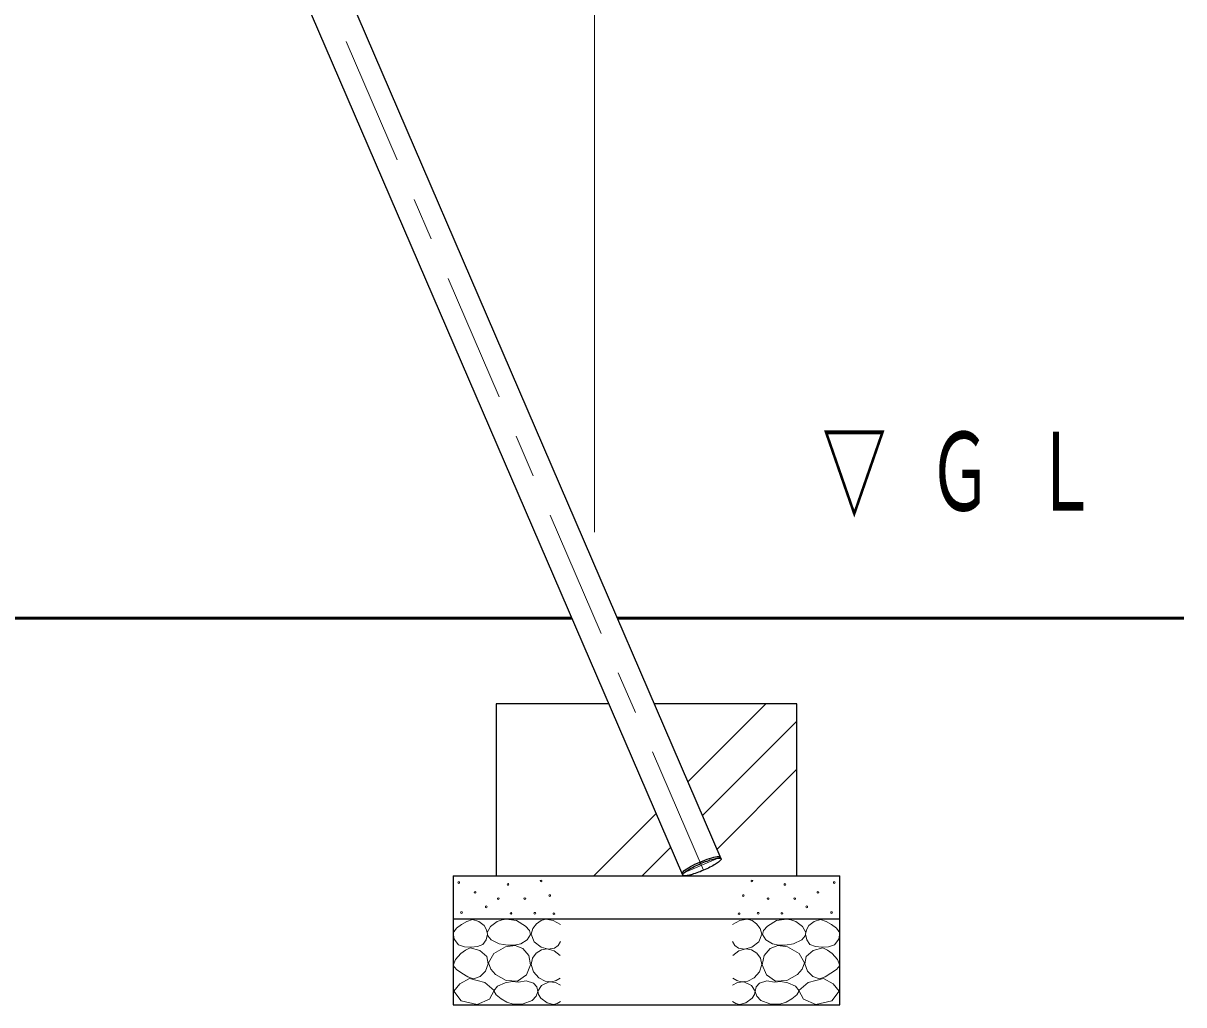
# Model space of a CAD drawing. Units: millimetres on the paper, scale 1:50. Extents: x 197 to 617, y 140 to 437.
# Drawn here: x 416.44 to 443.44, y 204.46 to 227.3 of the extents above; entities that cross this region are included whole.
import ezdxf

# ---------------------------------------------------------------- set-up
doc = ezdxf.new("R2010")
doc.units = ezdxf.units.MM
doc.linetypes.add('USER2', pattern=[6, 3, -1, 1, -1])
doc.layers.add('線', color=2, linetype='Continuous', lineweight=25)
doc.layers.add('補助', color=2, linetype='Continuous', lineweight=13)
doc.styles.add('ＭＳ ゴシック', font='')
doc.styles.get('ＭＳ ゴシック').set_extended_font_data('MS Gothic')

msp = doc.modelspace()

# ---------------------------------------------------------------- linework, layer by layer
at = {"layer": '線', "color": 1, "linetype": 'USER2', "lineweight": 13}
for p, q in [((432.266, 207.585), (412.942, 252.418)), ((432.664, 207.891), (431.771, 207.507))]:
    msp.add_line(p, q, dxfattribs=at)
at = {"layer": '線', "color": 7}
for p, q in [((432.679, 207.855), (414.393, 250.28)), ((431.787, 207.47), (413.5, 249.897)), ((427.442, 211.455), (427.442, 207.455)), ((430.069, 211.455), (427.442, 211.455)), ((434.442, 211.455), (431.127, 211.455)), ((434.442, 207.455), (434.442, 211.455)), ((426.442, 207.455), (435.442, 207.455)), ((426.442, 207.455), (426.442, 204.455)), ((435.442, 204.455), (435.442, 207.455)), ((426.442, 206.455), (435.442, 206.455)), ((426.442, 204.455), (435.442, 204.455))]:
    msp.add_line(p, q, dxfattribs=at)
at = {"layer": '線', "color": 7, "lineweight": 50}
for p, q in [((429.207, 213.455), (395.678, 213.455)), ((443.442, 213.455), (430.265, 213.455))]:
    msp.add_line(p, q, dxfattribs=at)
at = {"layer": '線', "color": 7, "lineweight": 13}
for p, q in [((431.907, 209.646), (433.717, 211.455)), ((432.245, 208.862), (434.442, 211.058)), ((432.583, 208.077), (434.442, 209.936)), ((429.717, 207.455), (431.168, 208.906)), ((430.839, 207.455), (431.506, 208.122)), ((431.962, 207.455), (431.992, 207.485))]:
    msp.add_line(p, q, dxfattribs=at)
at = {"layer": '線'}
msp.add_lwpolyline([(431.771, 207.507), (431.77, 207.518), (431.778, 207.533), (431.792, 207.551), (431.814, 207.571), (431.843, 207.593), (431.878, 207.618), (431.919, 207.643), (431.965, 207.67), (432.016, 207.697), (432.069, 207.724), (432.126, 207.751), (432.184, 207.776), (432.242, 207.801), (432.301, 207.824), (432.357, 207.844), (432.411, 207.862), (432.462, 207.878), (432.509, 207.89), (432.551, 207.899), (432.587, 207.904), (432.617, 207.906), (432.64, 207.905), (432.655, 207.9), (432.664, 207.891)], dxfattribs=at)
at = {"layer": '線', "color": 7}
msp.add_lwpolyline([(432.679, 207.855), (432.68, 207.848), (432.678, 207.839), (432.673, 207.828), (432.664, 207.817), (432.651, 207.804), (432.636, 207.791), (432.618, 207.776), (432.596, 207.76), (432.572, 207.744), (432.545, 207.727), (432.516, 207.71), (432.485, 207.692), (432.452, 207.674), (432.417, 207.656), (432.381, 207.638), (432.343, 207.62), (432.305, 207.602), (432.266, 207.585), (432.227, 207.569), (432.188, 207.553), (432.15, 207.538), (432.112, 207.524), (432.075, 207.511), (432.039, 207.499), (432.004, 207.489), (431.972, 207.48), (431.941, 207.472), (431.912, 207.466), (431.886, 207.461), (431.863, 207.457), (431.842, 207.456), (431.825, 207.455), (431.81, 207.457), (431.799, 207.46), (431.791, 207.464), (431.787, 207.47), (431.785, 207.478), (431.788, 207.487), (431.793, 207.497), (431.802, 207.508), (431.814, 207.521), (431.83, 207.535), (431.848, 207.55), (431.869, 207.565), (431.894, 207.582), (431.92, 207.598), (431.95, 207.616), (431.981, 207.634), (432.014, 207.652), (432.049, 207.67), (432.085, 207.688), (432.122, 207.706), (432.161, 207.723), (432.199, 207.74), (432.238, 207.757), (432.277, 207.772), (432.316, 207.787), (432.354, 207.801), (432.391, 207.814), (432.427, 207.826), (432.461, 207.837), (432.494, 207.846), (432.525, 207.854), (432.553, 207.86), (432.579, 207.865), (432.603, 207.868), (432.623, 207.87), (432.641, 207.87), (432.655, 207.869), (432.667, 207.866), (432.675, 207.861)], close=True, dxfattribs=at)
at = {"layer": '補助'}
msp.add_line((429.736, 215.455), (429.736, 264.55), dxfattribs=at)
for points in [[(426.891, 206.443), (426.762, 206.393), (426.638, 206.323), (426.521, 206.242), (426.448, 206.133), (426.468, 205.981), (426.568, 205.854), (426.705, 205.802), (426.86, 205.797), (427.012, 205.809), (427.138, 205.86), (427.213, 205.966), (427.24, 206.095), (427.223, 206.199), (427.164, 206.298), (427.041, 206.394)], [(427.68, 206.445), (427.582, 206.433), (427.469, 206.391), (427.31, 206.275), (427.236, 206.137), (427.254, 206.058), (427.328, 205.97), (427.518, 205.874), (427.718, 205.845), (427.865, 205.842), (428.015, 205.872), (428.167, 205.964), (428.242, 206.088), (428.223, 206.181), (428.128, 206.288), (427.915, 206.413)], [(434.205, 206.445), (434.303, 206.433), (434.416, 206.391), (434.575, 206.275), (434.648, 206.137), (434.631, 206.058), (434.556, 205.97), (434.366, 205.874), (434.167, 205.845), (434.02, 205.842), (433.87, 205.872), (433.718, 205.964), (433.643, 206.088), (433.662, 206.181), (433.756, 206.288), (433.97, 206.413)], [(434.993, 206.443), (435.123, 206.393), (435.247, 206.323), (435.364, 206.242), (435.437, 206.133), (435.417, 205.981), (435.317, 205.854), (435.179, 205.802), (435.025, 205.797), (434.873, 205.809), (434.746, 205.86), (434.671, 205.966), (434.645, 206.095), (434.662, 206.199), (434.721, 206.298), (434.844, 206.394)], [(426.841, 205.784), (426.734, 205.729), (426.625, 205.645), (426.496, 205.509), (426.448, 205.372), (426.52, 205.276), (426.65, 205.189), (426.783, 205.103), (426.917, 205.062), (427.07, 205.111), (427.195, 205.239), (427.258, 205.405), (427.227, 205.575), (427.064, 205.72)], [(427.426, 205.159), (427.677, 205.021), (427.945, 205.002), (428.15, 205.151), (428.247, 205.386), (428.202, 205.601), (428.064, 205.764), (427.887, 205.833), (427.664, 205.807), (427.388, 205.646), (427.269, 205.429), (427.322, 205.285)], [(434.459, 205.159), (434.207, 205.021), (433.94, 205.002), (433.734, 205.151), (433.637, 205.386), (433.683, 205.601), (433.821, 205.764), (433.998, 205.833), (434.221, 205.807), (434.496, 205.646), (434.616, 205.429), (434.563, 205.285)], [(435.044, 205.784), (435.151, 205.729), (435.259, 205.645), (435.388, 205.509), (435.437, 205.372), (435.364, 205.276), (435.234, 205.189), (435.101, 205.103), (434.968, 205.062), (434.815, 205.111), (434.689, 205.239), (434.627, 205.405), (434.657, 205.575), (434.821, 205.72)], [(426.824, 205.066), (426.598, 204.945), (426.462, 204.769), (426.631, 204.544), (427, 204.461), (427.287, 204.584), (427.396, 204.791), (427.18, 204.973)], [(427.966, 204.983), (427.816, 204.995), (427.653, 204.967), (427.474, 204.885), (427.388, 204.777), (427.442, 204.684), (427.561, 204.594), (427.69, 204.517), (427.837, 204.469), (428.074, 204.474), (428.28, 204.556), (428.374, 204.652), (428.415, 204.767), (428.394, 204.87), (428.312, 204.961), (428.144, 205.012)], [(433.918, 204.983), (434.069, 204.995), (434.232, 204.967), (434.41, 204.885), (434.497, 204.777), (434.443, 204.684), (434.324, 204.594), (434.194, 204.517), (434.048, 204.469), (433.811, 204.474), (433.605, 204.556), (433.511, 204.652), (433.47, 204.767), (433.491, 204.87), (433.572, 204.961), (433.74, 205.012)], [(435.06, 205.066), (435.287, 204.945), (435.423, 204.769), (435.253, 204.544), (434.885, 204.461), (434.598, 204.584), (434.489, 204.791), (434.705, 204.973)]]:
    msp.add_lwpolyline(points, close=True, dxfattribs=at)
for points in [[(428.942, 206.321), (428.774, 206.418), (428.6, 206.448), (428.488, 206.414), (428.385, 206.34), (428.295, 206.234), (428.258, 206.1), (428.331, 205.924), (428.492, 205.795), (428.658, 205.748), (428.803, 205.77), (428.884, 205.838), (428.942, 205.928)], [(432.942, 206.321), (433.111, 206.418), (433.285, 206.448), (433.397, 206.414), (433.5, 206.34), (433.589, 206.234), (433.627, 206.1), (433.553, 205.924), (433.392, 205.795), (433.226, 205.748), (433.082, 205.77), (433.001, 205.838), (432.942, 205.928)], [(428.936, 205.599), (428.793, 205.708), (428.632, 205.757), (428.498, 205.733), (428.378, 205.656), (428.29, 205.54), (428.258, 205.396), (428.311, 205.224), (428.435, 205.086), (428.588, 205.008), (428.74, 204.991), (428.843, 205.019), (428.936, 205.073)], [(432.949, 205.599), (433.091, 205.708), (433.253, 205.757), (433.387, 205.733), (433.506, 205.656), (433.594, 205.54), (433.627, 205.396), (433.573, 205.224), (433.449, 205.086), (433.296, 205.008), (433.145, 204.991), (433.042, 205.019), (432.949, 205.073)], [(428.942, 204.908), (428.822, 204.975), (428.676, 204.991), (428.502, 204.904), (428.416, 204.769), (428.429, 204.695), (428.486, 204.61), (428.629, 204.501), (428.778, 204.465), (428.863, 204.486), (428.942, 204.528)], [(432.942, 204.908), (433.063, 204.975), (433.208, 204.991), (433.383, 204.904), (433.468, 204.769), (433.456, 204.695), (433.399, 204.61), (433.255, 204.501), (433.107, 204.465), (433.021, 204.486), (432.942, 204.528)]]:
    msp.add_lwpolyline(points, dxfattribs=at)
for centre in [(426.574, 207.299), (426.955, 207.071), (427.721, 207.255), (428.491, 207.337), (433.394, 207.337), (434.163, 207.255), (434.93, 207.071), (435.31, 207.299), (427.493, 206.925), (428.112, 206.926), (428.691, 206.997), (433.194, 206.997), (433.772, 206.926), (434.391, 206.925), (426.638, 206.602), (427.214, 206.735), (427.791, 206.583), (428.345, 206.586), (428.788, 206.575), (433.097, 206.575), (433.54, 206.586), (434.093, 206.583), (434.67, 206.735), (435.247, 206.602)]:
    msp.add_circle(centre, 0.02, dxfattribs=at)

# ---------------------------------------------------------------- texts
at = {"layer": '補助', "insert": (435.026, 217.789), "char_height": 1.833, "attachment_point": 1, "style": 'ＭＳ ゴシック'}
msp.add_mtext('\\T1.64;\\W0.6;▽ＧＬ', dxfattribs=at)

doc.saveas('drawing.dxf')
